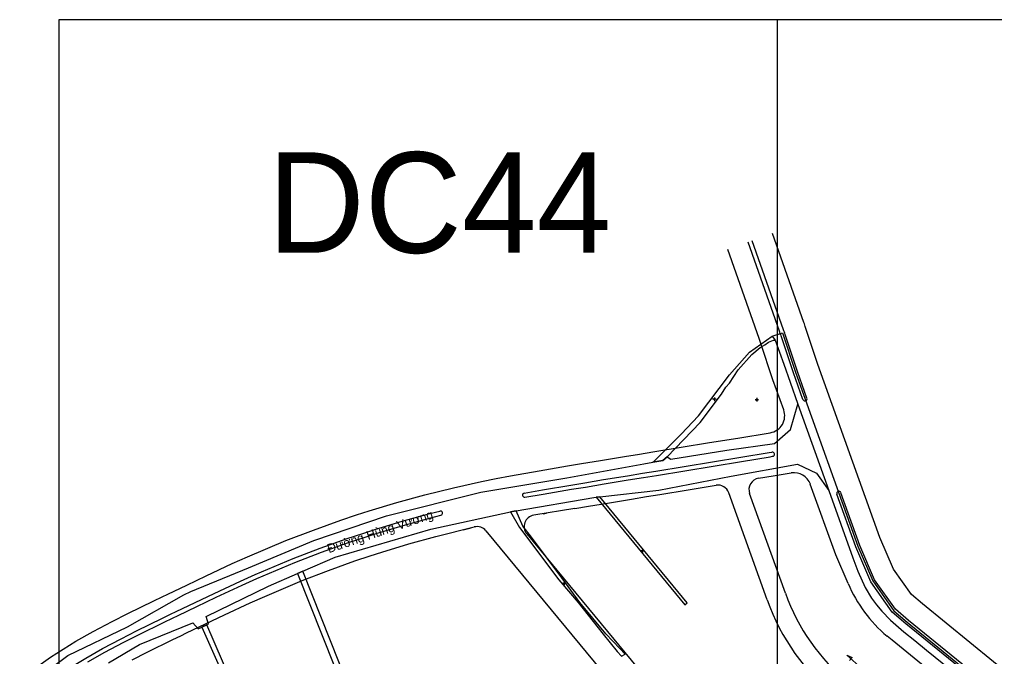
# Model space of a CAD drawing. Extents: x 547408 to 554234, y 1833375 to 1843904.
# Drawn here: x 548972 to 549652, y 1842055 to 1842500 of the extents above; entities that cross this region are included whole.
import ezdxf

# ---------------------------------------------------------------- set-up
doc = ezdxf.new("R2010")
doc.units = 0
for name, color, linetype in [('Level 1', 7, 'Continuous'), ('Level 10', 7, 'Continuous'), ('Level 11', 7, 'Continuous'), ('Level 3', 7, 'Continuous'), ('Level 30', 7, 'Continuous'), ('Level 5', 7, 'Continuous'), ('Level 62', 7, 'Continuous')]:
    doc.layers.add(name, color=color, linetype=linetype)

msp = doc.modelspace()

# ---------------------------------------------------------------- linework, layer by layer
at = {"layer": 'Level 1'}
for points in [[(549556.62, 1842050.36), (549548.26, 1842057.72)], [(549548.26, 1842057.72), (549552.05, 1842056), (549550.18, 1842053.88)]]:
    msp.add_lwpolyline(points, dxfattribs=at)
at = {"layer": 'Level 10'}
for p, q in [((549496.47, 1842279.58), (549498.34, 1842276.85)), ((549514.29, 1842232.45), (549535.69, 1842172.35)), ((549373.85, 1842167.62), (549376.4, 1842167.91)), ((549166.05, 1842114.45), (549169.7, 1842116.05)), ((549099.35, 1842077.09), (549102.84, 1842078.76))]:
    msp.add_line(p, q, dxfattribs=at)
for points in [[(549423.33, 1842195.62), (549420.18, 1842193.07), (549413.4, 1842191.95), (549413.79, 1842192.18), (549433.03, 1842211.43), (549445.06, 1842224.25), (549466.75, 1842252.71), (549480.49, 1842268.61), (549496.47, 1842279.58)], [(549423.33, 1842195.62), (549446.31, 1842219.5), (549461, 1842239.23), (549464.22, 1842244.2), (549466.68, 1842246.87), (549472.6, 1842256.18), (549482.29, 1842266.95), (549488.06, 1842271.82), (549491.23, 1842273.68), (549493.83, 1842275.41), (549497.24, 1842276.95), (549498.34, 1842276.85)], [(549496.47, 1842279.58), (549503.46, 1842282.06), (549512.54, 1842254.6), (549555.91, 1842133.55), (549566.36, 1842109.43), (549580.99, 1842088.64), (549590.34, 1842080.72), (549689.33, 1842000)], [(549498.34, 1842276.85), (549504.57, 1842260.16), (549508.91, 1842247.55), (549514.29, 1842232.45)], [(548972.5, 1842032.34), (549006.12, 1842057.52), (549047.62, 1842077.42), (549086.95, 1842099.56), (549091.77, 1842101.88), (549131.92, 1842118.46), (549177.27, 1842137.54), (549227.99, 1842154.68), (549293.49, 1842171.14), (549353.33, 1842181.12), (549406.92, 1842190.87), (549413.4, 1842191.95), (549420.18, 1842193.07), (549423.33, 1842195.62), (549425.74, 1842193.99), (549464.73, 1842200.45), (549497.95, 1842204.92), (549509.21, 1842214.73), (549514.29, 1842232.45), (549535.69, 1842172.35), (549552.4, 1842125.44), (549555.91, 1842116.04), (549561, 1842104.87), (549565.59, 1842097.35), (549568.97, 1842092.61), (549572.68, 1842088.19), (549578.66, 1842082.04), (549588.07, 1842073.85), (549595.55, 1842067.89), (549603.7, 1842061.13), (549722.26, 1841965.41)], [(549423.33, 1842195.62), (549425.74, 1842193.99), (549464.73, 1842200.45), (549497.95, 1842204.92), (549509.21, 1842214.73), (549514.29, 1842232.45)], [(549376.4, 1842167.91), (549417.42, 1842172.54), (549467.75, 1842182.33), (549513.88, 1842190.58), (549527.19, 1842184.26), (549535.69, 1842172.35)], [(549535.69, 1842172.35), (549552.4, 1842125.44), (549555.91, 1842116.04), (549561, 1842104.87), (549565.59, 1842097.35), (549568.97, 1842092.61), (549572.68, 1842088.19), (549578.66, 1842082.04), (549588.07, 1842073.85), (549595.55, 1842067.89), (549603.7, 1842061.13), (549722.26, 1841965.41), (549763.35, 1841930.76), (549780.35, 1841915.83), (549795.55, 1841902.2)], [(549318.06, 1842158.13), (549372.25, 1842167.44), (549373.85, 1842167.62)], [(549373.85, 1842167.62), (549435.61, 1842092.69), (549437.25, 1842094.09), (549376.4, 1842167.91)], [(549169.7, 1842116.05), (549192.19, 1842125.88), (549258.72, 1842145.46), (549314.21, 1842157.36)], [(549314.21, 1842157.36), (549320.52, 1842146.42), (549347.95, 1842110.06), (549361.37, 1842094.24), (549378.78, 1842072.36), (549388.55, 1842060.28), (549391.58, 1842056.94), (549394.06, 1842058.28), (549390.28, 1842062.42), (549380.68, 1842072.49), (549362.53, 1842094.38), (549350.07, 1842111.54), (549328.09, 1842140.62), (549322.92, 1842147.56), (549318.06, 1842158.13)], [(549314.21, 1842157.36), (549316.8, 1842157.91), (549318.06, 1842158.13)], [(549102.84, 1842078.76), (549104, 1842079.32), (549102.49, 1842084.57), (549145.9, 1842105.64), (549166.05, 1842114.45)], [(549166.05, 1842114.45), (549216.99, 1841986.26), (549220.76, 1841987.59), (549169.7, 1842116.05)], [(549034.4, 1842052.27), (549056.1, 1842065), (549093.13, 1842080.24), (549096.88, 1842075.91), (549099.35, 1842077.09)], [(549099.35, 1842077.09), (549118.9, 1842033.33), (549148.42, 1841963.07), (549152.28, 1841964.1), (549102.84, 1842078.76)]]:
    msp.add_lwpolyline(points, dxfattribs=at)
for points in [[(549437.25, 1842094.09), (549376.4, 1842167.91), (549373.85, 1842167.62), (549435.61, 1842092.69)], [(549322.92, 1842147.56), (549318.06, 1842158.13), (549316.8, 1842157.91), (549314.21, 1842157.36), (549320.52, 1842146.42), (549347.95, 1842110.06), (549361.37, 1842094.24), (549378.78, 1842072.36), (549388.55, 1842060.28), (549391.58, 1842056.94), (549394.06, 1842058.28), (549390.28, 1842062.42), (549380.68, 1842072.49), (549362.53, 1842094.38), (549350.07, 1842111.54), (549328.09, 1842140.62)], [(549220.76, 1841987.59), (549169.7, 1842116.05), (549166.05, 1842114.45), (549216.99, 1841986.26)], [(549152.28, 1841964.1), (549102.84, 1842078.76), (549099.35, 1842077.09), (549118.9, 1842033.33), (549148.42, 1841963.07)]]:
    msp.add_lwpolyline(points, close=True, dxfattribs=at)
at = {"layer": 'Level 11'}
for p, q in [((549456.13, 1842236.39), (549455.51, 1842235.76)), ((549456.13, 1842237.01), (549456.13, 1842236.39)), ((549456.75, 1842235.76), (549456.13, 1842236.39)), ((549485.71, 1842236.09), (549485.09, 1842235.47)), ((549485.71, 1842236.72), (549485.71, 1842236.09)), ((549486.33, 1842235.47), (549485.71, 1842236.09)), ((549455.51, 1842235.76), (549454.88, 1842235.76)), ((549455.51, 1842235.76), (549456.13, 1842235.13)), ((549456.13, 1842235.13), (549456.75, 1842235.76)), ((549456.13, 1842235.13), (549456.13, 1842234.51)), ((549457.38, 1842235.76), (549456.75, 1842235.76)), ((549485.09, 1842235.47), (549484.46, 1842235.47)), ((549485.09, 1842235.47), (549485.71, 1842234.85)), ((549485.71, 1842234.85), (549486.33, 1842235.47)), ((549485.71, 1842234.85), (549485.71, 1842234.22)), ((549486.96, 1842235.47), (549486.33, 1842235.47)), ((549405.39, 1842130.3), (549404.76, 1842130.3)), ((549406.01, 1842130.93), (549405.39, 1842130.3)), ((549405.39, 1842130.3), (549406.01, 1842129.67)), ((549406.01, 1842131.55), (549406.01, 1842130.93)), ((549406.63, 1842130.3), (549406.01, 1842130.93)), ((549406.01, 1842129.67), (549406.63, 1842130.3)), ((549406.01, 1842129.67), (549406.01, 1842129.05)), ((549407.26, 1842130.3), (549406.63, 1842130.3)), ((549350.91, 1842107.53), (549350.29, 1842107.53)), ((549351.54, 1842108.15), (549350.91, 1842107.53)), ((549350.91, 1842107.53), (549351.54, 1842106.91)), ((549351.54, 1842108.78), (549351.54, 1842108.15)), ((549352.17, 1842107.53), (549351.54, 1842108.15)), ((549351.54, 1842106.91), (549352.17, 1842107.53)), ((549351.54, 1842106.91), (549351.54, 1842106.28)), ((549352.79, 1842107.53), (549352.17, 1842107.53))]:
    msp.add_line(p, q, dxfattribs=at)
for centre in [(549456.13, 1842235.76), (549485.71, 1842235.47), (549406.01, 1842130.3), (549351.54, 1842107.53)]:
    msp.add_circle(centre, 0.15, dxfattribs=at)
at = {"layer": 'Level 30'}
for points in [[(549501.48, 1842283.16), (549479.56, 1842345)], [(549504.31, 1842284.16), (549482.39, 1842346)], [(549518.44, 1842289.17), (549496.53, 1842351.01)], [(549487.34, 1842278.15), (549465.43, 1842339.99)], [(549528.14, 1842259.97), (549519.66, 1842285.63)], [(549511.12, 1842254.11), (549502.57, 1842279.98)], [(549513.96, 1842255.09), (549505.42, 1842280.92)], [(549496.94, 1842249.23), (549488.33, 1842275.27)], [(549571.26, 1842139.62), (549528.14, 1842259.97)], [(549517.76, 1842235.59), (549511.12, 1842254.11)], [(549520.58, 1842236.6), (549513.96, 1842255.09)], [(549504.4, 1842228.39), (549496.94, 1842249.23)], [(549472.46, 1842208.8), (549495.05, 1842212.5)], [(549413.24, 1842199.1), (549432.99, 1842202.33)], [(549432.99, 1842202.33), (549452.73, 1842205.57)], [(549452.73, 1842205.57), (549472.46, 1842208.8)], [(549376.85, 1842193.14), (549393.52, 1842195.87)], [(549393.52, 1842195.87), (549404.03, 1842197.59)], [(549404.03, 1842197.59), (549413.24, 1842199.1)], [(549454.91, 1842192.24), (549474.64, 1842195.48)], [(549474.64, 1842195.48), (549494.38, 1842198.71)], [(549475.13, 1842192.51), (549494.86, 1842195.75)], [(549494.38, 1842198.71), (549496.21, 1842199.01)], [(549494.86, 1842195.75), (549496.7, 1842196.05)], [(549334.18, 1842186.07), (549354.01, 1842189.4)], [(549354.01, 1842189.4), (549363.67, 1842190.98)], [(549363.67, 1842190.98), (549376.85, 1842193.14)], [(549415.43, 1842185.78), (549435.17, 1842189.01)], [(549435.17, 1842189.01), (549454.91, 1842192.24)], [(549435.65, 1842186.05), (549455.39, 1842189.28)], [(549455.39, 1842189.28), (549475.13, 1842192.51)], [(549304.17, 1842180.58), (549314.32, 1842182.53)], [(549314.32, 1842182.53), (549334.18, 1842186.07)], [(549379.03, 1842179.82), (549395.7, 1842182.55)], [(549395.7, 1842182.55), (549406.21, 1842184.27)], [(549406.21, 1842184.27), (549415.43, 1842185.78)], [(549406.69, 1842181.31), (549415.92, 1842182.82)], [(549415.92, 1842182.82), (549435.65, 1842186.05)], [(549486.89, 1842180.76), (549497.05, 1842182.42)], [(549497.05, 1842182.42), (549509.69, 1842184.49)], [(549274.47, 1842174.18), (549294.09, 1842178.54)], [(549294.09, 1842178.54), (549304.17, 1842180.58)], [(549336.48, 1842172.77), (549356.22, 1842176.08)], [(549356.22, 1842176.08), (549365.86, 1842177.66)], [(549365.86, 1842177.66), (549379.03, 1842179.82)], [(549366.35, 1842174.7), (549379.52, 1842176.86)], [(549379.52, 1842176.86), (549396.18, 1842179.58)], [(549396.18, 1842179.58), (549406.69, 1842181.31)], [(549437.83, 1842172.73), (549457.29, 1842175.91)], [(549540.56, 1842127.48), (549522.92, 1842176.7)], [(549235.05, 1842163.88), (549254.7, 1842169.28)], [(549254.7, 1842169.28), (549274.47, 1842174.18)], [(549323.79, 1842170.5), (549336.48, 1842172.77)], [(549324.32, 1842167.55), (549336.99, 1842169.82)], [(549336.99, 1842169.82), (549356.71, 1842173.12)], [(549356.71, 1842173.12), (549366.35, 1842174.7)], [(549408.87, 1842167.98), (549418.1, 1842169.5)], [(549418.1, 1842169.5), (549437.83, 1842172.73)], [(549492.82, 1842096.16), (549466.11, 1842170.72)], [(549505.53, 1842100.72), (549480.65, 1842170.17)], [(549554.51, 1842133), (549541.35, 1842169.75)], [(549557.31, 1842134.1), (549544.17, 1842170.76)], [(549215.77, 1842158.06), (549235.05, 1842163.88)], [(549358.92, 1842159.8), (549368.54, 1842161.38)], [(549368.54, 1842161.38), (549381.7, 1842163.54)], [(549381.7, 1842163.54), (549398.36, 1842166.26)], [(549398.36, 1842166.26), (549408.87, 1842167.98)], [(549196.16, 1842151.6), (549207.14, 1842155.28)], [(549207.14, 1842155.28), (549215.77, 1842158.06)], [(549238.79, 1842150.9), (549258.11, 1842156.22)], [(549258.11, 1842156.22), (549265.1, 1842157.95)], [(549258.87, 1842153.31), (549265.83, 1842155.04)], [(549358.92, 1842159.8), (549330.39, 1842155.02)], [(549336.97, 1842156.1), (549339.29, 1842156.51)], [(549177.01, 1842144.75), (549196.16, 1842151.6)], [(549219.79, 1842145.17), (549238.79, 1842150.9)], [(549220.68, 1842142.3), (549239.62, 1842148.02)], [(549239.62, 1842148.02), (549258.87, 1842153.31)], [(549157.96, 1842137.4), (549177.01, 1842144.75)], [(549200.57, 1842138.84), (549211.35, 1842142.45)], [(549211.35, 1842142.45), (549219.79, 1842145.17)], [(549212.29, 1842139.6), (549220.68, 1842142.3)], [(549262.29, 1842140.25), (549289.05, 1842146.89)], [(549281.33, 1842144.98), (549286.93, 1842146.22)], [(549297.14, 1842144.22), (549402.49, 1842016.78)], [(549325.55, 1842142.03), (549535.86, 1841887.62)], [(549131.18, 1842126.12), (549157.96, 1842137.4)], [(549181.71, 1842132.1), (549200.57, 1842138.84)], [(549182.76, 1842129.28), (549201.56, 1842136)], [(549201.56, 1842136), (549212.29, 1842139.6)], [(549224.7, 1842129.41), (549243.37, 1842135.05)], [(549243.37, 1842135.05), (549262.29, 1842140.25)], [(549567.68, 1842110.17), (549557.31, 1842134.1)], [(549580.83, 1842117.54), (549571.26, 1842139.62)], [(549163.01, 1842124.88), (549181.71, 1842132.1)], [(549164.14, 1842122.1), (549182.76, 1842129.28)], [(549216.5, 1842126.78), (549224.7, 1842129.41)], [(549549.21, 1842107.51), (549540.56, 1842127.48)], [(549565.04, 1842108.69), (549554.51, 1842133)], [(549102.3, 1842112.88), (549120.59, 1842121.37)], [(549120.59, 1842121.37), (549131.18, 1842126.12)], [(549136.56, 1842113.74), (549163.01, 1842124.88)], [(549137.76, 1842110.99), (549164.14, 1842122.1)], [(549187.46, 1842116.63), (549205.98, 1842123.25)], [(549205.98, 1842123.25), (549216.5, 1842126.78)], [(549126.2, 1842109.09), (549136.56, 1842113.74)], [(549169.19, 1842109.58), (549187.46, 1842116.63)], [(549593.27, 1842099.86), (549580.83, 1842117.54)], [(549088.88, 1842106.5), (549102.3, 1842112.88)], [(549108.04, 1842100.67), (549126.2, 1842109.09)], [(549127.44, 1842106.36), (549137.76, 1842110.99)], [(549143.14, 1842098.61), (549169.19, 1842109.58)], [(549579.87, 1842087.62), (549565.04, 1842108.69)], [(549582.11, 1842089.66), (549567.68, 1842110.17)], [(549071.75, 1842098.26), (549075.65, 1842100.13)], [(549075.65, 1842100.13), (549088.88, 1842106.5)], [(549094.71, 1842094.32), (549108.04, 1842100.67)], [(549109.32, 1842097.95), (549127.44, 1842106.36)], [(549047.96, 1842086.68), (549066.06, 1842095.52)], [(549066.06, 1842095.52), (549071.75, 1842098.26)], [(549081.5, 1842087.97), (549094.71, 1842094.32)], [(549096, 1842091.61), (549109.32, 1842097.95)], [(549115.06, 1842085.73), (549133.05, 1842094.08)], [(549133.05, 1842094.08), (549143.14, 1842098.61)], [(549600.89, 1842093.41), (549593.27, 1842099.86)], [(549699.81, 1842012.75), (549600.89, 1842093.41)], [(549037.01, 1842081.14), (549047.96, 1842086.68)], [(549077.61, 1842086.1), (549081.5, 1842087.97)], [(549082.81, 1842085.27), (549096, 1842091.61)], [(549589.38, 1842079.57), (549579.87, 1842087.62)], [(549591.3, 1842081.87), (549582.11, 1842089.66)], [(549023.85, 1842074.18), (549037.01, 1842081.14)], [(549053.97, 1842074.59), (549071.95, 1842083.37)], [(549055.3, 1842071.9), (549073.26, 1842080.67)], [(549071.95, 1842083.37), (549077.61, 1842086.1)], [(549073.26, 1842080.67), (549078.91, 1842083.39)], [(549078.91, 1842083.39), (549082.81, 1842085.27)], [(549101.83, 1842079.44), (549115.06, 1842085.73)], [(549650.58, 1842033.53), (549591.3, 1842081.87)], [(549011.71, 1842067.33), (549023.85, 1842074.18)], [(549043.21, 1842069.15), (549053.97, 1842074.59)], [(549084.77, 1842071.23), (549088.66, 1842073.11)], [(549088.66, 1842073.11), (549101.83, 1842079.44)], [(549648.68, 1842031.21), (549589.38, 1842079.57)], [(548994.05, 1842056.38), (549011.71, 1842067.33)], [(549030.32, 1842062.34), (549043.21, 1842069.15)], [(549031.76, 1842059.71), (549044.59, 1842066.49)], [(549044.59, 1842066.49), (549055.3, 1842071.9)], [(549061.31, 1842059.81), (549079.15, 1842068.52)], [(549079.15, 1842068.52), (549084.77, 1842071.23)], [(549579.79, 1842068.03), (549576.33, 1842070.96)], [(549613, 1842040.95), (549579.79, 1842068.03)], [(549018.59, 1842055.71), (549030.32, 1842062.34)], [(549020.12, 1842053.13), (549031.76, 1842059.71)], [(549050.79, 1842054.49), (549061.31, 1842059.81)], [(548977.1, 1842044.33), (548994.05, 1842056.38)], [(549005.16, 1842047.38), (549018.59, 1842055.71)]]:
    msp.add_lwpolyline(points, dxfattribs=at)
for centre, radius, start, end in [((549352.08, 1842230.21), 161.5, 18.29713, 19.5146), ((549352.08, 1842230.21), 176.5, 18.29713, 19.5146), ((549352.08, 1842230.21), 143.5, 18.29713, 19.5146), ((549352.08, 1842230.21), 158.5, 18.29713, 19.5146), ((549519.17, 1842236.09), 1.5, 199.71167, 19.71167), ((549493.11, 1842224.34), 12, 279.29984, 19.71167), ((549496.46, 1842197.53), 1.5, 279.29984, 99.29984), ((549511.63, 1842172.65), 12, 19.71167, 99.29984), ((549458.58, 1842168.02), 8, 19.71167, 99.29984), ((549488.18, 1842172.87), 8, 99.29984, 199.71167), ((549324.05, 1842169.03), 1.5, 100.12603, 280.12603), ((549542.76, 1842170.26), 1.5, 19.71167, 199.71167), ((549265.47, 1842156.49), 1.5, 283.93834, 103.93834), ((549331.71, 1842147.13), 8, 99.50874, 219.57837), ((549290.97, 1842139.13), 8, 39.57837, 103.93834), ((549640.97, 1842147.27), 100, 203.42469, 229.73344), ((549639.21, 1842148.61), 142, 199.71167, 230.80496), ((549639.21, 1842148.61), 155.5, 199.71167, 230.80496)]:
    msp.add_arc(centre, radius, start, end, dxfattribs=at)
at = {"layer": 'Level 62'}
for p, q in [((549000, 1842500), (550000, 1842500)), ((549000, 1840500), (549000, 1842500)), ((549500, 1840000), (549500, 1842500))]:
    msp.add_line(p, q, dxfattribs=at)

# ---------------------------------------------------------------- texts
at = {"layer": 'Level 3'}
msp.add_text('D', height=0.1, dxfattribs=at).set_placement((549523.35, 1842206.86))
at = {"layer": 'Level 5'}
msp.add_text('Đường Hùng Vương', height=6.2582, rotation=18.40945, dxfattribs=at).set_placement((549187.86, 1842128.65))
at = {"layer": 'Level 62'}
msp.add_text('DC44', height=70, dxfattribs=at).set_placement((549145.14, 1842337.66))

doc.saveas('drawing.dxf')
